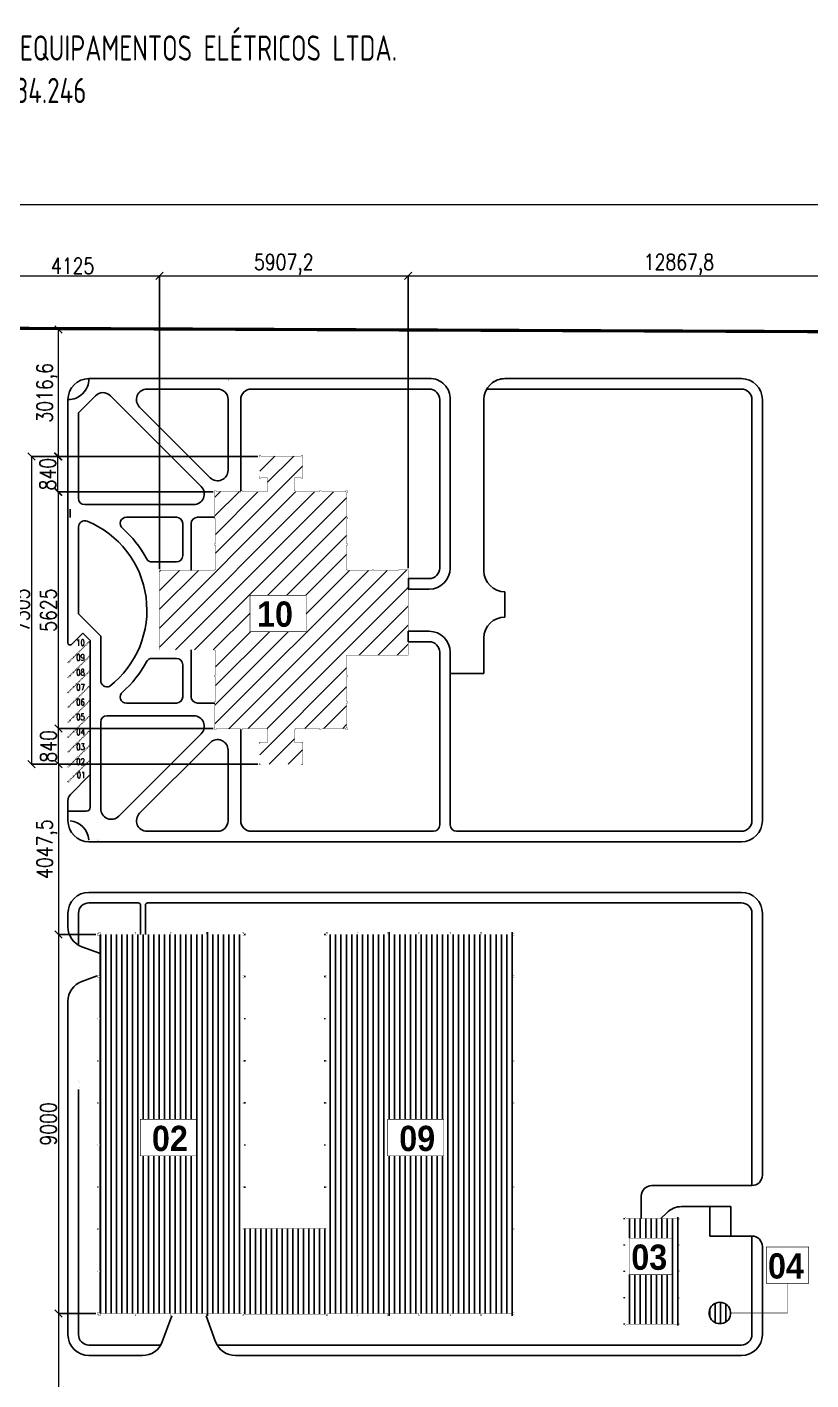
# Model space of a CAD drawing. Header units: millimetres. Extents: x 213327 to 525909, y -6334 to 157033.
# Drawn here: x 287308 to 305933, y 62914 to 95041 of the extents above; entities that cross this region are included whole.
import ezdxf

# ---------------------------------------------------------------- set-up
doc = ezdxf.new("R2010")
doc.units = ezdxf.units.MM
doc.linetypes.add('ACAD_ISO03W100', pattern=[30, 12, -18])
doc.linetypes.add('CONTINUO', pattern=[0])
for name, color, linetype in [('Arq-cota', 1, 'Continuous'), ('Arq-ruas', 252, 'Continuous'), ('Existente', 3, 'Continuous'), ('Infra-ruas', 3, 'Continuous'), ('Topografia-limite-terreno', 1, 'Continuous'), ('À_construir', 6, 'Continuous')]:
    doc.layers.add(name, color=color, linetype=linetype)
doc.styles.add('BLACK', font='ariblk.ttf')
doc.styles.add('CONART2-5', font='ISOCP.SHX', dxfattribs={"height": 20})
doc.styles.add('ROMANS', font='ROMANS.SHX', dxfattribs={"width": 0.8})
doc.dimstyles.new('Carlos_50', dxfattribs={"dimtxt": 50, "dimasz": 20, "dimexe": 15, "dimexo": 30, "dimgap": 5, "dimtad": 1, "dimdec": 1, "dimrnd": 0.01, "dimzin": 12, "dimtxsty": 'ROMANS', "dimblk": 'OBLIQUE', "dimcen": 1, "dimdle": 2.5, "dimclrd": 256, "dimclre": 256, "dimclrt": 2, "dimadec": 1, "dimazin": 3, "dimtfac": 1, "dimtdec": 1, "dimtix": 1, "dimtmove": 2, "dimatfit": 0, "dimldrblk": 'OBLIQUE', "dimfxl": 1, "dimlwd": 9, "dimlwe": -1, "dimarcsym": 0})

# ---------------------------------------------------------------- blocks, each defined once
blk = doc.blocks.new('_Oblique')
at = {"color": 0, "linetype": 'ByBlock', "lineweight": -2}
blk.add_line((-0.5, -0.5), (0.5, 0.5), dxfattribs=at)
blk = doc.blocks.new('*D30')
at = {"layer": 'Arq-cota', "lineweight": 9}
blk.add_line((237130, 90828), (325323, 90828), dxfattribs=at)
at = {"layer": 'Arq-cota'}
for p, q in [((237133, 88119), (237133, 90838)), ((325321, 87759), (325321, 90838))]:
    blk.add_line(p, q, dxfattribs=at)
at = {"layer": 'Defpoints', "color": 0}
for p in [(325321, 90828), (237133, 88089), (325321, 87729)]:
    blk.add_point(p, dxfattribs=at)
at = {"layer": 'Arq-cota', "lineweight": 9, "xscale": 175, "yscale": 175, "zscale": 175, "rotation": 180}
blk.add_blockref('_Oblique', (237133, 90828), dxfattribs=at)
at = {"layer": 'Arq-cota', "lineweight": 9, "xscale": 175, "yscale": 175, "zscale": 175}
blk.add_blockref('_Oblique', (325321, 90828), dxfattribs=at)
at = {"layer": 'Arq-cota', "color": 2, "insert": (281227, 91101), "char_height": 375, "attachment_point": 5, "style": 'ROMANS'}
blk.add_mtext('881,44', dxfattribs=at)
blk = doc.blocks.new('*D31')
at = {"layer": 'Arq-cota', "lineweight": 9}
blk.add_line((286327, 89132), (290457, 89132), dxfattribs=at)
at = {"layer": 'Arq-cota'}
for p, q in [((286330, 84028), (286330, 89142)), ((290455, 82168), (290455, 89142))]:
    blk.add_line(p, q, dxfattribs=at)
at = {"layer": 'Defpoints', "color": 0}
for p in [(290455, 89132), (286330, 83998), (290455, 82138)]:
    blk.add_point(p, dxfattribs=at)
at = {"layer": 'Arq-cota', "lineweight": 9, "xscale": 175, "yscale": 175, "zscale": 175, "rotation": 180}
blk.add_blockref('_Oblique', (286330, 89132), dxfattribs=at)
at = {"layer": 'Arq-cota', "lineweight": 9, "xscale": 175, "yscale": 175, "zscale": 175}
blk.add_blockref('_Oblique', (290455, 89132), dxfattribs=at)
at = {"layer": 'Arq-cota', "color": 2, "insert": (288392, 89369), "char_height": 375, "attachment_point": 5, "style": 'ROMANS'}
blk.add_mtext('4125', dxfattribs=at)
blk = doc.blocks.new('*D32')
at = {"layer": 'Arq-cota', "lineweight": 9}
blk.add_line((290452, 89132), (296365, 89132), dxfattribs=at)
at = {"layer": 'Arq-cota'}
for p, q in [((290455, 82198), (290455, 89142)), ((296362, 82218), (296362, 89142))]:
    blk.add_line(p, q, dxfattribs=at)
at = {"layer": 'Defpoints', "color": 0}
for p in [(296362, 89132), (290455, 82168), (296362, 82188)]:
    blk.add_point(p, dxfattribs=at)
at = {"layer": 'Arq-cota', "lineweight": 9, "xscale": 175, "yscale": 175, "zscale": 175, "rotation": 180}
blk.add_blockref('_Oblique', (290455, 89132), dxfattribs=at)
at = {"layer": 'Arq-cota', "lineweight": 9, "xscale": 175, "yscale": 175, "zscale": 175}
blk.add_blockref('_Oblique', (296362, 89132), dxfattribs=at)
at = {"layer": 'Arq-cota', "color": 2, "insert": (293408, 89405), "char_height": 375, "attachment_point": 5, "style": 'ROMANS'}
blk.add_mtext('5907,2', dxfattribs=at)
blk = doc.blocks.new('*D33')
at = {"layer": 'Arq-cota', "lineweight": 9}
blk.add_line((296360, 89132), (309232, 89132), dxfattribs=at)
at = {"layer": 'Arq-cota'}
for p, q in [((296362, 82188), (296362, 89142)), ((309230, 86015), (309230, 89142))]:
    blk.add_line(p, q, dxfattribs=at)
at = {"layer": 'Defpoints', "color": 0}
for p in [(309230, 89132), (309230, 85985), (296362, 82158)]:
    blk.add_point(p, dxfattribs=at)
at = {"layer": 'Arq-cota', "lineweight": 9, "xscale": 175, "yscale": 175, "zscale": 175, "rotation": 180}
blk.add_blockref('_Oblique', (296362, 89132), dxfattribs=at)
at = {"layer": 'Arq-cota', "lineweight": 9, "xscale": 175, "yscale": 175, "zscale": 175}
blk.add_blockref('_Oblique', (309230, 89132), dxfattribs=at)
at = {"layer": 'Arq-cota', "color": 2, "insert": (302796, 89405), "char_height": 375, "attachment_point": 5, "style": 'ROMANS'}
blk.add_mtext('12867,8', dxfattribs=at)
blk = doc.blocks.new('*D142')
at = {"layer": 'Arq-cota'}
for p, q in [((292762, 77540), (288045, 77540)), ((288945, 73493), (288045, 73493))]:
    blk.add_line(p, q, dxfattribs=at)
at = {"layer": 'Arq-cota', "lineweight": 9}
blk.add_line((288055, 77543), (288055, 73490), dxfattribs=at)
at = {"layer": 'Defpoints', "color": 0}
for p in [(292792, 77540), (288055, 73493), (288975, 73493)]:
    blk.add_point(p, dxfattribs=at)
at = {"layer": 'Arq-cota', "lineweight": 9, "xscale": 175, "yscale": 175, "zscale": 175}
for p, rotation in [((288055, 77540), 90), ((288055, 73493), 270)]:
    blk.add_blockref('_Oblique', p, dxfattribs=dict(at, rotation=rotation))
at = {"layer": 'Arq-cota', "color": 2, "insert": (287782, 75517), "char_height": 375, "attachment_point": 5, "rotation": 90, "style": 'ROMANS'}
blk.add_mtext('4047,5', dxfattribs=at)
blk = doc.blocks.new('*D36')
at = {"layer": 'Arq-cota'}
for p, q in [((291730, 84005), (288045, 84005)), ((291700, 78380), (288045, 78380))]:
    blk.add_line(p, q, dxfattribs=at)
at = {"layer": 'Arq-cota', "lineweight": 9}
blk.add_line((288055, 78378), (288055, 84008), dxfattribs=at)
at = {"layer": 'Defpoints', "color": 0}
for p in [(288055, 84005), (291760, 84005), (291730, 78380)]:
    blk.add_point(p, dxfattribs=at)
at = {"layer": 'Arq-cota', "lineweight": 9, "xscale": 175, "yscale": 175, "zscale": 175}
for p, rotation in [((288055, 84005), 90), ((288055, 78380), 270)]:
    blk.add_blockref('_Oblique', p, dxfattribs=dict(at, rotation=rotation))
at = {"layer": 'Arq-cota', "color": 2, "insert": (287817, 81193), "char_height": 375, "attachment_point": 5, "rotation": 90, "style": 'ROMANS'}
blk.add_mtext('5625', dxfattribs=at)
blk = doc.blocks.new('*D37')
at = {"layer": 'Arq-cota'}
for p, q in [((292762, 84845), (288028, 84845)), ((291700, 84005), (288028, 84005))]:
    blk.add_line(p, q, dxfattribs=at)
at = {"layer": 'Arq-cota', "lineweight": 9}
blk.add_line((288038, 84003), (288038, 84848), dxfattribs=at)
at = {"layer": 'Defpoints', "color": 0}
for p in [(288038, 84845), (292792, 84845), (291730, 84005)]:
    blk.add_point(p, dxfattribs=at)
at = {"layer": 'Arq-cota', "lineweight": 9, "xscale": 175, "yscale": 175, "zscale": 175}
for p, rotation in [((288038, 84845), 270), ((288038, 84005), 90)]:
    blk.add_blockref('_Oblique', p, dxfattribs=dict(at, rotation=rotation))
at = {"layer": 'Arq-cota', "color": 2, "insert": (287801, 84425), "char_height": 375, "attachment_point": 5, "rotation": 90, "style": 'ROMANS'}
blk.add_mtext('840', dxfattribs=at)
blk = doc.blocks.new('*D38')
at = {"layer": 'Arq-cota'}
for p, q in [((292805, 87862), (288045, 87862)), ((292792, 84845), (288045, 84845))]:
    blk.add_line(p, q, dxfattribs=at)
at = {"layer": 'Arq-cota', "lineweight": 9}
blk.add_line((288055, 84843), (288055, 87864), dxfattribs=at)
at = {"layer": 'Defpoints', "color": 0}
for p in [(288055, 87862), (292835, 87862), (292822, 84845)]:
    blk.add_point(p, dxfattribs=at)
at = {"layer": 'Arq-cota', "lineweight": 9, "xscale": 175, "yscale": 175, "zscale": 175}
for p, rotation in [((288055, 87862), 90), ((288055, 84845), 270)]:
    blk.add_blockref('_Oblique', p, dxfattribs=dict(at, rotation=rotation))
at = {"layer": 'Arq-cota', "color": 2, "insert": (287782, 86354), "char_height": 375, "attachment_point": 5, "rotation": 90, "style": 'ROMANS'}
blk.add_mtext('3016,6', dxfattribs=at)
blk = doc.blocks.new('*D39')
at = {"layer": 'Arq-cota'}
for p, q in [((291730, 78380), (288045, 78380)), ((292792, 77540), (288045, 77540))]:
    blk.add_line(p, q, dxfattribs=at)
at = {"layer": 'Arq-cota', "lineweight": 9}
blk.add_line((288055, 77538), (288055, 78383), dxfattribs=at)
at = {"layer": 'Defpoints', "color": 0}
for p in [(288055, 78380), (291760, 78380), (292822, 77540)]:
    blk.add_point(p, dxfattribs=at)
at = {"layer": 'Arq-cota', "lineweight": 9, "xscale": 175, "yscale": 175, "zscale": 175}
for p, rotation in [((288055, 78380), 270), ((288055, 77540), 90)]:
    blk.add_blockref('_Oblique', p, dxfattribs=dict(at, rotation=rotation))
at = {"layer": 'Arq-cota', "color": 2, "insert": (287817, 77960), "char_height": 375, "attachment_point": 5, "rotation": 90, "style": 'ROMANS'}
blk.add_mtext('840', dxfattribs=at)
blk = doc.blocks.new('*D40')
at = {"layer": 'Arq-cota'}
for p, q in [((288945, 73493), (288045, 73493)), ((288945, 64493), (288045, 64493))]:
    blk.add_line(p, q, dxfattribs=at)
at = {"layer": 'Arq-cota', "lineweight": 9}
blk.add_line((288055, 73495), (288055, 64490), dxfattribs=at)
at = {"layer": 'Defpoints', "color": 0}
for p in [(288975, 73493), (288055, 64493), (288975, 64493)]:
    blk.add_point(p, dxfattribs=at)
at = {"layer": 'Arq-cota', "lineweight": 9, "xscale": 175, "yscale": 175, "zscale": 175}
for p, rotation in [((288055, 73493), 90), ((288055, 64493), 270)]:
    blk.add_blockref('_Oblique', p, dxfattribs=dict(at, rotation=rotation))
at = {"layer": 'Arq-cota', "color": 2, "insert": (287817, 68993), "char_height": 375, "attachment_point": 5, "rotation": 90, "style": 'ROMANS'}
blk.add_mtext('9000', dxfattribs=at)
blk = doc.blocks.new('*D41')
at = {"layer": 'Arq-cota'}
for p, q in [((288945, 64493), (288045, 64493)), ((288945, 37345), (288045, 37345))]:
    blk.add_line(p, q, dxfattribs=at)
at = {"layer": 'Arq-cota', "lineweight": 9}
blk.add_line((288055, 64495), (288055, 37342), dxfattribs=at)
at = {"layer": 'Defpoints', "color": 0}
for p in [(288975, 64493), (288055, 37345), (288975, 37345)]:
    blk.add_point(p, dxfattribs=at)
at = {"layer": 'Arq-cota', "lineweight": 9, "xscale": 175, "yscale": 175, "zscale": 175}
for p, rotation in [((288055, 64493), 90), ((288055, 37345), 270)]:
    blk.add_blockref('_Oblique', p, dxfattribs=dict(at, rotation=rotation))
at = {"layer": 'Arq-cota', "color": 2, "insert": (287782, 50919), "char_height": 375, "attachment_point": 5, "rotation": 90, "style": 'ROMANS'}
blk.add_mtext('27148,4', dxfattribs=at)
blk = doc.blocks.new('*D42')
at = {"layer": 'Arq-cota'}
for p, q in [((288015, 84845), (287407, 84845)), ((288015, 77540), (287407, 77540))]:
    blk.add_line(p, q, dxfattribs=at)
at = {"layer": 'Arq-cota', "lineweight": 9}
blk.add_line((287417, 84848), (287417, 77538), dxfattribs=at)
at = {"layer": 'Defpoints', "color": 0}
for p in [(288045, 84845), (287417, 77540), (288045, 77540)]:
    blk.add_point(p, dxfattribs=at)
at = {"layer": 'Arq-cota', "lineweight": 9, "xscale": 175, "yscale": 175, "zscale": 175}
for p, rotation in [((287417, 84845), 90), ((287417, 77540), 270)]:
    blk.add_blockref('_Oblique', p, dxfattribs=dict(at, rotation=rotation))
at = {"layer": 'Arq-cota', "color": 2, "insert": (287180, 81193), "char_height": 375, "attachment_point": 5, "rotation": 90, "style": 'ROMANS'}
blk.add_mtext('7305', dxfattribs=at)
blk = doc.blocks.new('A$C15359')
at = {"layer": 'Infra-ruas', "color": 2}
for p, q in [((0, 0), (0, 299)), ((50, 250), (50, 50))]:
    blk.add_line(p, q, dxfattribs=at)
at = {"layer": 'Infra-ruas', "color": 2, "const_width": 1}
for points in [[(50, 249), (0, 299)], [(0, 250), (0, 250), (50, 250), (50, 50), (0, 50)], [(0, 0), (50, 50)]]:
    blk.add_lwpolyline(points, dxfattribs=at)

msp = doc.modelspace()

# ---------------------------------------------------------------- hatches: boundary and pattern name
at = {"layer": 'Arq-cota'}
h = msp.add_hatch(dxfattribs=at)
h.set_pattern_fill('ANSI31', color=256, scale=100, style=0)
h.paths.add_polyline_path([(296362.38, 82150.4), (296134.88, 82150.4), (296134.88, 82137.9), (295549.88, 82137.9), (295549.88, 82150.4), (295509.88, 82150.4), (295509.88, 82137.9), (294924.88, 82137.9), (294924.88, 82150.4), (294899.88, 82150.4), (294899.88, 82735.41), (294924.88, 82735.41), (294924.88, 82775.4), (294899.88, 82775.4), (294899.88, 83360.41), (294924.88, 83360.4), (294924.88, 83400.4), (294899.88, 83400.4), (294899.88, 83985.4), (294924.88, 83985.4), (294924.88, 84025.4), (294884.88, 84025.4), (294884.88, 84000.4), (294299.88, 84000.4), (294299.88, 84025.4), (294259.88, 84025.4), (294259.88, 84000.4), (293674.88, 84000.4), (293674.88, 84025.4), (293662.38, 84025.4), (293662.38, 84337.9), (293822.38, 84337.9), (293822.38, 84325.4), (293862.38, 84325.4), (293862.38, 84365.4), (293849.88, 84365.4), (293849.88, 84825.4), (293862.38, 84825.4), (293862.38, 84865.4), (293822.38, 84865.4), (293822.38, 84852.9), (292862.38, 84852.9), (292862.38, 84865.4), (292822.38, 84865.4), (292822.38, 84825.4), (292834.88, 84825.4), (292834.88, 84365.4), (292822.38, 84365.4), (292822.38, 84325.4), (292862.38, 84325.4), (292862.38, 84337.9), (293022.38, 84337.9), (293022.38, 84025.4), (293009.88, 84025.4), (293009.88, 84000.4), (292424.88, 84000.4), (292424.88, 84025.4), (292384.88, 84025.4), (292384.88, 84012.9), (291799.88, 84012.9), (291799.88, 84025.4), (291759.88, 84025.4), (291759.88, 83985.4), (291772.38, 83985.4), (291772.38, 83400.4), (291759.88, 83400.4), (291759.88, 83360.4), (291784.88, 83360.4), (291784.88, 82775.4), (291759.88, 82775.4), (291759.88, 82735.4), (291784.88, 82735.4), (291784.88, 82150.4), (291759.88, 82150.4), (291759.88, 82137.9), (291207.38, 82137.9), (290454.88, 82137.9), (290454.88, 80247.9), (291207.38, 80247.9), (291207.38, 80247.9), (291759.88, 80247.9), (291759.88, 80235.4), (291784.88, 80235.4), (291784.88, 79650.4), (291759.88, 79650.4), (291759.88, 79610.4), (291784.88, 79610.4), (291784.88, 79025.4), (291759.88, 79025.4), (291759.88, 78985.4), (291772.38, 78985.4), (291772.38, 78400.4), (291759.88, 78400.4), (291759.88, 78360.4), (291799.88, 78360.4), (291799.88, 78372.9), (292384.88, 78372.9), (292384.88, 78360.4), (292424.88, 78360.4), (292424.88, 78385.4), (293009.88, 78385.4), (293009.88, 78360.4), (293022.38, 78360.4), (293022.38, 78047.9), (292862.38, 78047.9), (292862.38, 78060.4), (292822.38, 78060.4), (292822.38, 78020.4), (292834.88, 78020.4), (292834.88, 77560.4), (292822.38, 77560.4), (292822.38, 77520.4), (292862.38, 77520.4), (292862.38, 77532.9), (293822.38, 77532.9), (293822.38, 77520.4), (293862.38, 77520.4), (293862.38, 77560.4), (293849.88, 77560.4), (293849.88, 78020.4), (293862.38, 78020.4), (293862.38, 78060.4), (293822.38, 78060.4), (293822.38, 78047.9), (293662.38, 78047.9), (293662.38, 78360.4), (293674.88, 78360.4), (293674.88, 78385.4), (294259.88, 78385.4), (294259.88, 78360.4), (294299.88, 78360.4), (294299.88, 78385.4), (294884.88, 78385.4), (294884.88, 78360.4), (294924.88, 78360.4), (294924.88, 78400.4), (294899.88, 78400.4), (294899.88, 78985.4), (294924.88, 78985.4), (294924.88, 79025.4), (294899.88, 79025.4), (294899.88, 79610.4), (294924.88, 79610.4), (294924.88, 79650.4), (294899.88, 79650.4), (294899.88, 80122.9), (296362.38, 80122.9)])
h.paths.add_polyline_path([(292606, 81546.18), (293939.32, 81546.18), (293939.32, 80682.1), (292606, 80682.1)], flags=16)
at = {"layer": 'Existente'}
h = msp.add_hatch(dxfattribs=at)
h.set_pattern_fill('ANSI31', color=256, scale=40, angle=45, style=0)
h.paths.add_polyline_path([(292431.88, 70477.9), (292484.88, 70477.9), (292484.88, 70507.9), (292431.88, 70507.9), (292431.88, 71477.9), (292484.88, 71477.9), (292484.88, 71507.9), (292431.88, 71507.9), (292431.88, 72477.9), (292484.88, 72477.9), (292484.88, 72507.9), (292431.88, 72507.9), (292431.88, 73477.9), (292484.88, 73477.9), (292484.88, 73507.9), (292444.88, 73507.9), (292444.88, 73547.9), (292414.88, 73547.9), (292414.88, 73494.9), (291594.88, 73494.9), (291594.88, 73547.9), (291564.88, 73547.9), (291564.88, 73494.9), (290744.88, 73494.9), (290744.88, 73547.9), (290714.88, 73547.9), (290714.88, 73494.9), (289894.88, 73494.9), (289894.88, 73547.9), (289864.88, 73547.9), (289864.88, 73494.9), (289044.88, 73494.9), (289044.88, 73547.9), (289014.88, 73547.9), (289014.88, 73507.9), (288974.88, 73507.9), (288974.88, 73477.9), (289027.88, 73477.9), (289027.88, 72507.9), (288974.88, 72507.9), (288974.88, 72477.9), (289027.88, 72477.9), (289027.88, 71507.9), (288974.88, 71507.9), (288974.88, 71477.9), (289027.88, 71477.9), (289027.88, 70507.9), (288974.88, 70507.9), (288974.88, 70477.9), (289027.88, 70477.9), (289027.88, 69507.9), (288974.88, 69507.9), (288974.88, 69477.9), (289027.88, 69477.9), (289027.88, 68507.9), (288974.88, 68507.9), (288974.88, 68477.9), (289027.88, 68477.9), (289027.88, 67507.9), (288974.88, 67507.9), (288974.88, 67477.9), (289027.88, 67477.9), (289027.88, 66507.9), (288974.88, 66507.9), (288974.88, 66477.9), (289027.88, 66477.9), (289027.88, 65507.9), (288974.88, 65507.9), (288974.88, 65477.9), (289027.88, 65477.9), (289027.88, 64507.9), (288974.88, 64507.9), (288974.88, 64477.9), (289014.88, 64477.9), (289014.88, 64437.9), (289044.88, 64437.9), (289044.88, 64490.9), (289864.88, 64490.9), (289864.88, 64437.9), (289894.88, 64437.9), (289894.88, 64490.9), (290714.88, 64490.9), (290714.88, 64437.9), (290744.88, 64437.9), (290744.88, 64490.9), (291564.88, 64490.9), (291564.88, 64437.9), (291594.88, 64437.9), (291594.88, 64490.9), (292414.88, 64490.9), (292414.88, 64437.9), (292444.88, 64437.9), (292444.88, 64477.9), (292484.88, 64477.9), (292484.88, 64507.9), (292446.88, 64507.9), (292446.88, 65477.9), (292484.88, 65477.9), (292484.88, 65507.9), (292446.88, 65507.9), (292446.88, 66477.9), (292484.88, 66477.9), (292484.88, 66507.9), (292431.88, 66507.9), (292431.88, 67477.9), (292484.88, 67477.9), (292484.88, 67507.9), (292431.88, 67507.9), (292431.88, 68477.9), (292484.88, 68477.9), (292484.88, 68507.9), (292431.88, 68507.9), (292431.88, 69477.9), (292484.88, 69477.9), (292484.88, 69507.9), (292431.88, 69507.9)])
h.paths.add_polyline_path([(291333.59, 69100.29), (291333.59, 68236.22), (290000.27, 68236.22), (290000.27, 69100.29)], flags=16)
h.paths.add_polyline_path([(290119.73, 68184.4), (291324.47, 68184.4), (291324.47, 69115.1), (290119.73, 69115.1)], flags=24)
h = msp.add_hatch(dxfattribs=at)
h.set_pattern_fill('ANSI31', color=256, scale=40, angle=45, style=0)
h.paths.add_polyline_path([(298831.88, 70507.9), (298831.88, 71477.9), (298884.88, 71477.9), (298884.88, 71507.9), (298831.88, 71507.9), (298831.88, 72477.9), (298884.88, 72477.9), (298884.88, 72507.9), (298831.88, 72507.9), (298831.88, 73477.9), (298884.88, 73477.9), (298884.88, 73507.9), (298844.88, 73507.9), (298844.88, 73547.9), (298814.88, 73547.9), (298814.88, 73494.9), (298111.55, 73494.9), (298111.55, 73547.9), (298081.55, 73547.9), (298081.55, 73494.9), (297378.22, 73494.9), (297378.22, 73547.9), (297348.22, 73547.9), (297348.22, 73494.9), (296644.88, 73494.9), (296644.88, 73547.9), (296614.88, 73547.9), (296614.88, 73494.9), (295911.55, 73494.9), (295911.55, 73547.9), (295881.55, 73547.9), (295881.55, 73494.9), (295178.22, 73494.9), (295178.22, 73547.9), (295148.22, 73547.9), (295148.22, 73494.9), (294444.88, 73494.9), (294444.88, 73547.9), (294414.88, 73547.9), (294414.88, 73507.9), (294374.88, 73507.9), (294374.88, 73477.9), (294427.88, 73477.9), (294427.88, 72507.9), (294374.88, 72507.9), (294374.88, 72477.9), (294427.88, 72477.9), (294427.88, 71507.9), (294374.88, 71507.9), (294374.88, 71477.9), (294427.88, 71477.9), (294427.88, 70507.9), (294374.88, 70507.9), (294374.88, 70477.9), (294427.88, 70477.9), (294427.88, 69507.9), (294374.88, 69507.9), (294374.88, 69477.9), (294427.88, 69477.9), (294427.88, 68507.9), (294374.88, 68507.9), (294374.88, 68477.9), (294427.88, 68477.9), (294427.88, 67507.9), (294374.88, 67507.9), (294374.88, 67477.9), (294427.88, 67477.9), (294427.88, 66507.9), (292484.88, 66507.9), (292484.88, 66477.9), (292446.88, 66477.9), (292446.88, 65507.9), (292484.88, 65507.9), (292484.88, 65477.9), (292446.88, 65477.9), (292446.88, 64507.9), (292484.88, 64507.9), (292484.88, 64477.9), (294414.88, 64477.9), (294414.88, 64437.9), (294444.88, 64437.9), (294444.88, 64490.9), (295148.22, 64490.9), (295148.22, 64437.9), (295178.22, 64437.9), (295178.22, 64490.9), (295881.55, 64490.9), (295881.55, 64437.9), (295911.55, 64437.9), (295911.55, 64490.9), (296614.88, 64490.9), (296614.88, 64437.9), (296644.88, 64437.9), (296644.88, 64490.9), (297348.22, 64490.9), (297348.22, 64437.9), (297378.22, 64437.9), (297378.22, 64490.9), (298081.55, 64490.9), (298081.55, 64437.9), (298111.55, 64437.9), (298111.55, 64490.9), (298814.88, 64490.9), (298814.88, 64437.9), (298844.88, 64437.9), (298844.88, 64477.9), (298884.88, 64477.9), (298884.88, 64507.9), (298846.88, 64507.9), (298846.88, 65477.9), (298884.88, 65477.9), (298884.88, 65507.9), (298831.88, 65507.9), (298831.88, 66477.9), (298884.88, 66477.9), (298884.88, 66507.9), (298831.88, 66507.9), (298831.88, 67477.9), (298884.88, 67477.9), (298884.88, 67507.9), (298831.88, 67507.9), (298831.88, 68477.9), (298884.88, 68477.9), (298884.88, 68507.9), (298831.88, 68507.9), (298831.88, 69477.9), (298884.88, 69477.9), (298884.88, 69507.9), (298831.88, 69507.9), (298831.88, 70477.9), (298884.88, 70477.9), (298884.88, 70507.9)])
h.paths.add_polyline_path([(295876.42, 69100.29), (297209.73, 69100.29), (297209.73, 68236.22), (295876.42, 68236.22)], flags=16)
h.paths.add_polyline_path([(295978.38, 68139.54), (295978.38, 69159.96), (297217.3, 69159.96), (297217.3, 68139.54)], flags=24)
h = msp.add_hatch(dxfattribs=at)
h.set_pattern_fill('ANSI31', color=256, scale=40, angle=45, style=0)
h.paths.add_polyline_path([(302781.88, 64255.4), (302781.88, 64855.4), (302811.52, 64855.4), (302814.88, 64855.4), (302814.88, 64880.4), (302781.88, 64880.4), (302781.88, 65480.4), (302814.88, 65480.4), (302814.88, 65505.4), (302781.88, 65505.4), (302781.88, 66105.4), (302814.88, 66105.4), (302814.88, 66130.4), (302781.88, 66130.4), (302781.88, 66730.4), (302814.88, 66730.4), (302814.88, 66755.4), (302789.88, 66755.4), (302789.88, 66780.4), (302764.88, 66780.4), (302764.88, 66747.4), (301539.88, 66747.4), (301539.88, 66780.4), (301514.88, 66780.4), (301514.88, 66755.4), (301489.88, 66755.4), (301489.88, 66730.4), (301522.88, 66730.4), (301522.88, 66130.4), (301489.88, 66130.4), (301489.88, 66105.4), (301522.88, 66105.4), (301522.88, 65505.4), (301489.88, 65505.4), (301489.88, 65480.4), (301522.88, 65480.4), (301522.88, 64880.4), (301489.88, 64880.4), (301489.88, 64855.4), (301522.88, 64855.4), (301522.88, 64255.4), (301489.88, 64255.4), (301489.88, 64230.4), (301514.88, 64230.4), (301514.88, 64205.4), (301539.88, 64205.4), (301539.88, 64238.4), (302764.88, 64238.4), (302764.88, 64205.4), (302789.88, 64205.4), (302789.88, 64230.4), (302814.88, 64230.4), (302814.88, 64255.4)])
h.paths.add_polyline_path([(301622.8, 66280.23), (302631.79, 66280.23), (302631.79, 65416.16), (301622.8, 65416.16)], flags=16)
h.paths.add_polyline_path([(301491.91, 65319.48), (301491.91, 66339.9), (302731.79, 66339.9), (302731.79, 65319.48)], flags=25)
h = msp.add_hatch(dxfattribs=at)
h.set_pattern_fill('ANSI31', color=256, scale=40, angle=45, style=0)
h.paths.add_polyline_path([(303729.88, 64251.06), (303809.88, 64251.06, 12.67108013)])

# ---------------------------------------------------------------- linework, layer by layer
at = {"layer": 'Arq-cota', "const_width": 13.5, "elevation": 0}
for points in [[(292606, 81546.18), (293939.32, 81546.18), (293939.32, 80682.1), (292606, 80682.1)], [(304870.69, 66071.49), (305879.68, 66071.49), (305879.68, 65207.41), (304870.69, 65207.41)]]:
    msp.add_lwpolyline(points, close=True, dxfattribs=at)
at = {"layer": 'Arq-cota', "const_width": 13.5}
for points in [[(290000.27, 69100.29), (291333.59, 69100.29), (291333.59, 68236.22), (290000.27, 68236.22)], [(295876.42, 69100.29), (297209.73, 69100.29), (297209.73, 68236.22), (295876.42, 68236.22)], [(301622.8, 66280.23), (302631.79, 66280.23), (302631.79, 65416.16), (301622.8, 65416.16)]]:
    msp.add_lwpolyline(points, close=True, dxfattribs=at)
at = {"layer": 'Arq-cota', "const_width": 13.5, "elevation": 0}
msp.add_lwpolyline([(304004.88, 64502.9), (305375.18, 64502.9), (305375.18, 65207.41)], dxfattribs=at)
at = {"layer": 'Existente'}
msp.add_line((303729.88, 64251.06, 0), (303809.88, 64251.06, 0), dxfattribs=at)
at = {"layer": 'Existente', "const_width": 5, "elevation": 0}
for points in [[(289044.88, 73547.9), (289014.88, 73547.9), (289014.88, 73507.9), (288974.88, 73507.9), (288974.88, 73477.9), (289027.88, 73477.9), (289027.88, 72507.9), (288974.88, 72507.9), (288974.88, 72477.9), (289027.88, 72477.9), (289027.88, 71507.9), (288974.88, 71507.9), (288974.88, 71477.9), (289027.88, 71477.9), (289027.88, 70507.9), (288974.88, 70507.9), (288974.88, 70477.9), (289027.88, 70477.9), (289027.88, 69507.9), (288974.88, 69507.9), (288974.88, 69477.9), (289027.88, 69477.9), (289027.88, 68507.9), (288974.88, 68507.9), (288974.88, 68477.9), (289027.88, 68477.9), (289027.88, 67507.9), (288974.88, 67507.9), (288974.88, 67477.9), (289027.88, 67477.9), (289027.88, 66507.9), (288974.88, 66507.9), (288974.88, 66477.9), (289027.88, 66477.9), (289027.88, 65507.9), (288974.88, 65507.9), (288974.88, 65477.9), (289027.88, 65477.9), (289027.88, 64507.9), (288974.88, 64507.9), (288974.88, 64477.9), (289014.88, 64477.9), (289014.88, 64437.9), (289044.88, 64437.9), (289044.88, 64490.9), (289864.88, 64490.9), (289864.88, 64437.9), (289894.88, 64437.9), (289894.88, 64490.9), (290714.88, 64490.9), (290714.88, 64437.9), (290744.88, 64437.9), (290744.88, 64490.9), (291564.88, 64490.9), (291564.88, 64437.9), (291594.88, 64437.9), (291594.88, 64490.9), (292414.88, 64490.9), (292414.88, 64437.9), (292444.88, 64437.9), (292444.88, 64477.9), (292484.88, 64477.9), (292484.88, 64507.9), (292446.88, 64507.9), (292446.88, 65477.9), (292484.88, 65477.9), (292484.88, 65507.9), (292446.88, 65507.9), (292446.88, 66477.9), (292484.88, 66477.9), (292484.88, 66507.9), (292431.88, 66507.9), (292431.88, 67477.9), (292484.88, 67477.9), (292484.88, 67507.9), (292431.88, 67507.9), (292431.88, 68477.9), (292484.88, 68477.9), (292484.88, 68507.9), (292431.88, 68507.9), (292431.88, 69477.9), (292484.88, 69477.9), (292484.88, 69507.9), (292431.88, 69507.9), (292431.88, 70477.9), (292484.88, 70477.9), (292484.88, 70507.9), (292431.88, 70507.9), (292431.88, 71477.9), (292484.88, 71477.9), (292484.88, 71507.9), (292431.88, 71507.9), (292431.88, 72477.9), (292484.88, 72477.9), (292484.88, 72507.9), (292431.88, 72507.9), (292431.88, 73477.9), (292484.88, 73477.9), (292484.88, 73507.9), (292444.88, 73507.9), (292444.88, 73547.9), (292414.88, 73547.9), (292414.88, 73494.9), (291594.88, 73494.9), (291594.88, 73547.9), (291564.88, 73547.9), (291564.88, 73494.9), (290744.88, 73494.9), (290744.88, 73547.9), (290714.88, 73547.9), (290714.88, 73494.9), (289894.88, 73494.9), (289894.88, 73547.9), (289864.88, 73547.9), (289864.88, 73494.9), (289044.88, 73494.9), (289044.88, 73547.9)], [(294427.88, 73477.9), (294374.88, 73477.9), (294374.88, 73507.9), (294414.88, 73507.9), (294414.88, 73547.9), (294444.88, 73547.9), (294444.88, 73494.9), (295148.22, 73494.9), (295148.22, 73547.9), (295178.22, 73547.9), (295178.22, 73494.9), (295881.55, 73494.9), (295881.55, 73547.9), (295911.55, 73547.9), (295911.55, 73494.9), (296614.88, 73494.9), (296614.88, 73547.9), (296644.88, 73547.9), (296644.88, 73494.9), (297348.22, 73494.9), (297348.22, 73547.9), (297378.22, 73547.9), (297378.22, 73494.9), (298081.55, 73494.9), (298081.55, 73547.9), (298111.55, 73547.9), (298111.55, 73494.9), (298814.88, 73494.9), (298814.88, 73547.9), (298844.88, 73547.9), (298844.88, 73507.9), (298884.88, 73507.9), (298884.88, 73477.9), (298831.88, 73477.9), (298831.88, 72507.9), (298884.88, 72507.9), (298884.88, 72477.9), (298831.88, 72477.9), (298831.88, 71507.9), (298884.88, 71507.9), (298884.88, 71477.9), (298831.88, 71477.9), (298831.88, 70507.9), (298884.88, 70507.9), (298884.88, 70477.9), (298831.88, 70477.9), (298831.88, 69507.9), (298884.88, 69507.9), (298884.88, 69477.9), (298831.88, 69477.9), (298831.88, 68507.9), (298884.88, 68507.9), (298884.88, 68477.9), (298831.88, 68477.9), (298831.88, 67507.9), (298884.88, 67507.9), (298884.88, 67477.9), (298831.88, 67477.9), (298831.88, 66507.9), (298884.88, 66507.9), (298884.88, 66477.9), (298831.88, 66477.9), (298831.88, 65507.9), (298884.88, 65507.9), (298884.88, 65477.9), (298846.88, 65477.9), (298846.88, 64507.9), (298884.88, 64507.9), (298884.88, 64477.9), (298844.88, 64477.9), (298844.88, 64437.9), (298814.88, 64437.9), (298814.88, 64490.9), (298111.55, 64490.9), (298111.55, 64437.9), (298081.55, 64437.9), (298081.55, 64490.9), (297378.22, 64490.9), (297378.22, 64437.9), (297348.22, 64437.9), (297348.22, 64490.9), (296644.88, 64490.9), (296644.88, 64437.9), (296614.88, 64437.9), (296614.88, 64490.9), (295911.55, 64490.9), (295911.55, 64437.9), (295881.55, 64437.9), (295881.55, 64490.9), (295178.22, 64490.9), (295178.22, 64437.9), (295148.22, 64437.9), (295148.22, 64490.9), (294444.88, 64490.9), (294444.88, 64437.9), (294414.88, 64437.9), (294414.88, 64477.9), (292484.88, 64477.9), (292484.88, 64507.9), (292446.88, 64507.9), (292446.88, 65477.9), (292484.88, 65477.9), (292484.88, 65507.9), (292446.88, 65507.9), (292446.88, 66477.9), (292484.88, 66477.9), (292484.88, 66507.9), (294427.88, 66507.9), (294427.88, 67477.9), (294374.88, 67477.9), (294374.88, 67507.9), (294427.88, 67507.9), (294427.88, 68477.9), (294374.88, 68477.9), (294374.88, 68507.9), (294427.88, 68507.9), (294427.88, 69477.9), (294374.88, 69477.9), (294374.88, 69507.9), (294427.88, 69507.9), (294427.88, 70477.9), (294374.88, 70477.9), (294374.88, 70507.9), (294427.88, 70507.9), (294427.88, 71477.9), (294374.88, 71477.9), (294374.88, 71507.9), (294427.88, 71507.9), (294427.88, 72477.9), (294374.88, 72477.9), (294374.88, 72507.9), (294427.88, 72507.9), (294427.88, 73477.9)], [(302781.88, 66730.4), (302814.88, 66730.4), (302814.88, 66755.4), (302789.88, 66755.4), (302789.88, 66780.4), (302764.88, 66780.4), (302764.88, 66747.4), (301539.88, 66747.4), (301539.88, 66780.4), (301514.88, 66780.4), (301514.88, 66755.4), (301489.88, 66755.4), (301489.88, 66730.4), (301522.88, 66730.4), (301522.88, 66130.4), (301489.88, 66130.4), (301489.88, 66105.4), (301522.88, 66105.4), (301522.88, 65505.4), (301489.88, 65505.4), (301489.88, 65480.4), (301522.88, 65480.4), (301522.88, 64880.4), (301489.88, 64880.4), (301489.88, 64855.4), (301522.88, 64855.4), (301522.88, 64255.4), (301489.88, 64255.4), (301489.88, 64230.4), (301514.88, 64230.4), (301514.88, 64205.4), (301539.88, 64205.4), (301539.88, 64238.4), (302764.88, 64238.4), (302764.88, 64205.4), (302789.88, 64205.4), (302789.88, 64230.4), (302814.88, 64230.4), (302814.88, 64255.4), (302781.88, 64255.4), (302781.88, 64855.4), (302811.52, 64855.4), (302814.88, 64855.4), (302814.88, 64880.4), (302781.88, 64880.4), (302781.88, 65480.4), (302814.88, 65480.4), (302814.88, 65505.4), (302781.88, 65505.4), (302781.88, 66105.4), (302814.88, 66105.4), (302814.88, 66130.4), (302781.88, 66130.4), (302781.88, 66730.4)]]:
    msp.add_lwpolyline(points, dxfattribs=at)
at = {"layer": 'Existente'}
msp.add_arc((303769.88, 64502.9, 0), 255, 279.024845, 260.975155, dxfattribs=at)
at = {"layer": 'Infra-ruas', "color": 2}
for p, q in [((269379.88, 87957.64, 0), (324179.88, 87734.15, 0)), ((296901.36, 86692.9, 0), (288779.88, 86692.9, 0)), ((304279.88, 86442.9, 0), (298229.37, 86442.9, 0)), ((304279.88, 86692.9, 0), (298662.38, 86692.9, 0)), ((288279.88, 86192.9, 0), (288279.88, 80414.83, 0)), ((288544.53, 85896.08), (288934.03, 86285.57)), ((291445.98, 84127.18, 0), (289287.58, 86285.57, 0)), ((292084.88, 86192.9, 0), (292084.88, 84516.09, 0)), ((292384.88, 84025.4, 0), (292384.88, 86192.9, 0)), ((297112.38, 82192.9, 0), (297112.38, 86192.9, 0)), ((297362.38, 82192.9, 0), (297362.38, 86192.9, 0)), ((298162.38, 86192.9, 0), (298162.38, 82130.4, 0)), ((304779.88, 82130.4, 0), (304779.88, 86192.9, 0)), ((291658.11, 84339.31, 0), (289981.29, 86016.13, 0)), ((292384.88, 84013.59, 0), (292382.19, 84013.59)), ((291269.2, 83700.4, 0), (288679.88, 83700.4, 0)), ((290857.38, 83400.4, 0), (289672.26, 83400.4, 0)), ((291007.38, 82487.9, 0), (291007.38, 83250.4, 0)), ((291207.38, 82137.9, 0), (291207.38, 83250.4, 0)), ((291759.88, 83400.4, 0), (291357.38, 83400.4, 0)), ((288529.88, 83168.87, 0), (288529.88, 81273.55, 0)), ((290857.38, 82337.9, 0), (290278.99, 82337.9, 0)), ((296362.38, 81942.9, 0), (296862.38, 81942.9, 0)), ((296370.6, 81690.38), (296370.6, 81945.91)), ((304779.88, 76192.9, 0), (304779.88, 82130.4, 0)), ((296362.38, 81692.9, 0), (296862.38, 81692.9, 0)), ((298662.38, 81630.4, 0), (298662.38, 81030.4, 0)), ((288529.88, 81273.55, -494.33), (288529.88, 81105.46, -1240)), ((289060.21, 80575.13, -1240), (288529.88, 81105.46, -1240)), ((288365.24, 80380.15, 0), (288633.44, 80648.35, 0)), ((288633.44, 80648.35, 0), (288810.21, 80471.57, 0)), ((296362.38, 80692.9, 0), (296862.38, 80692.9, 0)), ((296362.38, 80442.9, 0), (296362.38, 80692.9, 0)), ((288810.21, 80471.57, 0), (288810.21, 76518.23, 0)), ((289060.21, 79523.25, 0), (289060.21, 80575.13, -1240)), ((296362.38, 80442.9, 0), (296862.38, 80442.9, 0)), ((298162.38, 80530.4, 0), (298162.38, 79692.9, 0)), ((290857.38, 80047.9, 0), (290278.99, 80047.9, 0)), ((291207.38, 80247.9, 0), (291207.38, 79135.4, 0)), ((297112.38, 80192.9, 0), (297112.38, 76092.9, 0)), ((297362.38, 80192.9, 0), (297362.38, 80192.9, 0)), ((297362.38, 80192.9, 0), (297362.38, 79692.9, 0)), ((291007.38, 79897.9, 0), (291007.38, 79135.4, 0)), ((297362.38, 79692.9, 0), (298162.38, 79692.9, 0)), ((297362.38, 79692.9, 0), (297362.38, 76092.9, 0)), ((290857.38, 78985.4, 0), (289672.26, 78985.4, 0)), ((291759.88, 78985.4, 0), (291357.38, 78985.4, 0)), ((289060.21, 76442.9, 0), (289060.21, 78535.4, 0)), ((291269.2, 78685.4, 0), (289210.21, 78685.4, 0)), ((291445.98, 78258.63, 0), (289486.99, 76299.64, 0)), ((292384.88, 78360.4, 0), (292384.88, 76192.9, 0)), ((291658.11, 78046.49, 0), (289981.29, 76369.68, 0)), ((292084.88, 76192.9, 0), (292084.88, 77869.72, 0)), ((288795.57, 77274.95, 0), (288338.46, 76817.84, 0)), ((288279.88, 76192.9, 0), (288279.88, 76675.75, 0)), ((288279.88, 76675.75, 0), (288279.88, 76192.9, 0)), ((288710.21, 76418.23, -1240), (288279.88, 76418.23, -1240)), ((290158.07, 75942.9, 0), (291834.88, 75942.9, 0)), ((292634.88, 75942.9, 0), (296962.38, 75942.9, 0)), ((297512.38, 75942.9, 0), (304279.88, 75942.9, 0)), ((288779.88, 75692.9, 0), (289112.07, 75692.9, 0)), ((289029.88, 75692.9, 0), (289029.88, 75692.9, 0)), ((289112.07, 75692.9, 0), (304279.88, 75692.9, 0)), ((288779.88, 74492.9, 0), (304279.88, 74492.9, 0)), ((288779.88, 74242.9, 0), (289949.88, 74242.9, 0)), ((289029.88, 74492.9, 0), (289029.88, 74492.9, 0)), ((289029.88, 74242.9, 0), (289029.88, 74242.9, 0)), ((290169.88, 74242.9, 0), (304279.88, 74242.9, 0)), ((288279.88, 73670.26, 0), (288279.88, 73992.9, 0)), ((288529.88, 73992.9, 0), (288529.88, 73237.24, 0)), ((289999.88, 73494.9, 0), (289999.88, 74192.9, 0)), ((290119.88, 73494.9, 0), (290119.88, 74192.9, 0)), ((304529.88, 73992.9, 0), (304529.88, 67530.4, 0)), ((304779.88, 73992.9, 0), (304779.88, 67780.4, 0)), ((289027.88, 73047.9, 0), (288608.87, 73200.41, 0)), ((288608.87, 72374.69, 0), (288974.88, 72507.9, 0)), ((288279.88, 63992.9, 0), (288279.88, 71904.84, 0)), ((288529.88, 69807.9, 0), (288529.88, 63992.9, 0)), ((304529.88, 67530.4, 0), (302152.38, 67530.4, 0)), ((301902.38, 67280.4, 0), (301902.38, 66747.4, 0)), ((302369.38, 66747.4, 0), (302505.94, 66883.96, 0)), ((302859.49, 67030.4, 0), (304029.88, 67030.4, 0)), ((303529.88, 66330.4, 0), (303529.88, 67030.4, 0)), ((303529.88, 67030.4, 0), (304029.88, 67030.4, 0)), ((304029.88, 66330.4, 0), (304029.88, 67030.4, 0)), ((304029.88, 67030.4, 0), (304029.88, 66330.4, 0)), ((304029.88, 66330.4, 0), (303529.88, 66330.4, 0)), ((304029.88, 66330.4, 0), (304529.88, 66330.4, 0)), ((304529.88, 66330.4, 0), (304529.88, 63992.9, 0)), ((304779.88, 66080.4, 0), (304779.88, 63992.9, 0)), ((290744.88, 64437.9, 0), (290520.67, 63821.89, 0)), ((291564.88, 64437.9, 0), (291789.09, 63821.89, 0)), ((290483.84, 63742.9, 0), (288779.88, 63742.9, 0)), ((304279.88, 63742.9, 0), (291825.93, 63742.9, 0)), ((290050.83, 63492.9, 0), (288779.88, 63492.9, 0)), ((304279.88, 63492.9, 0), (292258.94, 63492.9, 0))]:
    msp.add_line(p, q, dxfattribs=at)
at = {"layer": 'Infra-ruas', "color": 2, "linetype": 'ACAD_ISO03W100'}
for p, q in [((288279.88, 79941.24, 0), (288810.21, 80471.57, 0)), ((288279.88, 79587.69, 0), (288810.21, 80118.02, 0)), ((288279.88, 79234.14, 0), (288810.21, 79764.47, 0)), ((288279.88, 78880.58, 0), (288810.21, 79410.91, 0)), ((288279.88, 78527.03, 0), (288810.21, 79057.36, 0)), ((288279.88, 78173.48, 0), (288810.21, 78703.81, 0)), ((288279.88, 77819.92, 0), (288810.21, 78350.25, 0)), ((288279.88, 77466.37, 0), (288810.21, 77996.7, 0)), ((288279.88, 77112.82, 0), (288810.21, 77643.15, 0))]:
    msp.add_line(p, q, dxfattribs=at)
at = {"layer": 'Infra-ruas', "color": 2, "const_width": 1, "elevation": 0}
for points in [[(289029.02, 86692.57), (288779.02, 86692.57, 0.02389982), (288731.3, 86690.29), (288731.3, 86690.29), (288779.02, 86642.57), (288979.02, 86642.57), (289029.02, 86692.57)], [(292336.15, 86692.9), (292086.15, 86692.9, 0.02389982), (292038.43, 86690.62), (292038.43, 86690.62), (292086.15, 86642.9), (292286.15, 86642.9), (292336.15, 86692.9)], [(288279.88, 85942.9), (288279.88, 86192.9, -0.02389982), (288282.17, 86240.62), (288282.17, 86240.62), (288329.88, 86192.9), (288329.88, 85992.9), (288279.88, 85942.9)], [(288280.21, 76442.14), (288280.21, 76192.14, 0.02389982), (288282.5, 76144.42), (288282.5, 76144.42), (288330.21, 76192.14), (288330.21, 76392.14), (288280.21, 76442.14)], [(289029.02, 75693.24), (288779.02, 75693.24, -0.02389982), (288731.3, 75695.52), (288731.3, 75695.52), (288779.02, 75743.24), (288979.02, 75743.24), (289029.02, 75693.24)], [(288529.88, 70080.69), (288529.88, 70027.9, 0.41421356), (288579.88, 69977.9), (289027.88, 69977.9)], [(289027.88, 69857.9), (288579.88, 69857.9, 0.41421356), (288529.88, 69807.9), (288529.88, 63992.9)]]:
    msp.add_lwpolyline(points, format="xyb", dxfattribs=at)
for points in [[(288780.12, 86642.57), (288732.4, 86690.29)], [(288779.35, 86692.9), (288779.35, 86692.9), (288779.35, 86642.9), (288979.35, 86642.9), (288979.35, 86692.9)], [(292087.25, 86642.9), (292039.53, 86690.62)], [(292086.48, 86693.23), (292086.48, 86693.23), (292086.48, 86643.23), (292286.48, 86643.23), (292286.48, 86693.23)], [(288279.55, 86192.57), (288279.55, 86192.57), (288329.55, 86192.57), (288329.55, 85992.57), (288279.55, 85992.57)], [(288329.88, 86191.81), (288282.17, 86239.52)], [(288280.21, 76193.23), (288280.21, 76193.23), (288330.21, 76193.23), (288330.21, 76393.23), (288280.21, 76393.23)], [(288330.21, 76193.23), (288282.5, 76145.52)], [(288780.12, 75743.24), (288732.4, 75695.52)], [(288779.35, 75692.91), (288779.35, 75692.91), (288779.35, 75742.91), (288979.35, 75742.91), (288979.35, 75692.91)], [(288979.35, 75742.91), (289029.35, 75692.91)], [(288529.88, 72337.85), (288529.88, 70027.9)]]:
    msp.add_lwpolyline(points, dxfattribs=at)
at = {"layer": 'Infra-ruas', "color": 2, "elevation": 0}
for points in [[(291834.88, 86442.9), (290151.89, 86442.9)], [(296864.23, 86442.9), (292634.88, 86442.9)], [(304529.88, 81697.39), (304529.88, 86192.9)], [(288529.88, 85860.72), (288529.88, 83850.4)], [(304529.88, 76192.9), (304529.88, 81697.39)]]:
    msp.add_lwpolyline(points, dxfattribs=at)
at = {"layer": 'Infra-ruas', "color": 2, "linetype": 'ACAD_ISO03W100', "elevation": 0}
for points in [[(288279.88, 79941.24), (288810.21, 80471.57)], [(288279.88, 79587.69), (288810.21, 80118.02)], [(288279.88, 79234.14), (288810.21, 79764.47)], [(288279.88, 78880.58), (288810.21, 79410.91)], [(288279.88, 78527.03), (288810.21, 79057.36)], [(288279.88, 78173.48), (288810.21, 78703.81)], [(288279.88, 77819.92), (288810.21, 78350.25)], [(288279.88, 77466.37), (288810.21, 77996.7)]]:
    msp.add_lwpolyline(points, dxfattribs=at)
at = {"layer": 'Infra-ruas', "color": 2}
for centre, radius, start, end in [((288779.88, 86192.9, 0), 500, 90, 180), ((288282.11, 86689.92, -1240), 497.5, 269.743783, 0.343068), ((290154.98, 86194.18, 0), 248.74, 89.288606, 225.711394), ((291839.36, 86197.38, 0), 245.56, 358.955554, 91.044446), ((292629.94, 86197.85, 0), 245.1, 88.843395, 181.156605), ((296881.87, 86212.39, 0), 480.91, 357.677446, 92.322554), ((296863.31, 86193.83, 0), 249.08, 359.787189, 90.212811), ((298662.38, 86192.9, 0), 500, 90, 180), ((298662.38, 86192.9, 0), 500, 90, 131.358098), ((304279.88, 86192.9, 0), 500, 0, 90), ((304279.88, 86192.9, 0), 250, 0, 90), ((288579.88, 85860.72, -1240), 50, 135, 180), ((291834.88, 84516.09, 0), 250, 225, 0), ((291269.2, 83950.4, 0), 250, 270, 45), ((288679.88, 83168.87, 0), 150, 67.688255, 180), ((287869.01, 81192.9, 0), 2285.88, 307.708814, 67.688255), ((289672.26, 83250.4, 0), 150, 90, 228.76776), ((290857.38, 83250.4, 0), 150, 0, 90), ((291357.38, 83250.4, 0), 150, 90, 180), ((287869.01, 81192.9, 0), 2585.88, 28.251326, 48.76776), ((290278.99, 82487.9, 0), 150, 208.251326, 270), ((290857.38, 82487.9, 0), 150, 270, 0), ((296862.38, 82192.9, 0), 250, 270, 0), ((296862.38, 82192.9, 0), 500, 270, 0), ((298662.38, 82130.4, 0), 500, 180, 270), ((298662.38, 80530.4, 0), 500, 90, 180), ((296862.38, 80192.9, 0), 500, 0, 90), ((288329.88, 80415.51, 0), 50, 180, 315), ((296862.38, 80192.9, 0), 250, 0, 90), ((290278.99, 79897.9, 0), 150, 90, 151.748674), ((290857.38, 79897.9, 0), 150, 0, 90), ((287869.01, 81192.9, 0), 2585.88, 311.23224, 331.748674), ((289210.21, 79523.25, 0), 150, 180, 292.311745), ((289672.26, 79135.4, 0), 150, 131.23224, 270), ((290857.38, 79135.4, 0), 150, 270, 0), ((291357.38, 79135.4, 0), 150, 180, 270), ((291269.2, 78435.4, 0), 250, 315, 90), ((291834.88, 77869.72, 0), 250, 0, 135), ((288760.21, 77310.3, 0), 50, 315, 0), ((288479.88, 76676.42, 0), 200, 135, 180), ((288710.21, 76518.23, -1240), 100, 270, 0), ((288779.88, 76192.9, 0), 500, 180, 270), ((288282.11, 75695.88, 0), 497.5, 5.461842, 84.489404), ((290158.07, 76192.9, 0), 250, 135, 270), ((291834.88, 76192.9, 0), 250, 270, 0), ((292634.88, 76192.9, 0), 250, 180, 270), ((304279.88, 76192.9, 0), 500, 270, 0), ((304279.88, 76192.9, 0), 250, 270, 0), ((296962.38, 76092.9, 0), 150, 270, 0), ((297512.38, 76092.9, 0), 150, 180, 270), ((288779.88, 73992.9, 0), 500, 90, 180), ((288779.88, 73992.9, 0), 250, 90, 180), ((289949.88, 74192.9, 0), 50, 0, 90), ((290169.88, 74192.9, 0), 50, 90, 180), ((304279.88, 73992.9, 0), 500, 0, 90), ((304279.88, 73992.9, 0), 250, 0, 90), ((288779.88, 73670.26, 0), 500, 180, 250), ((288779.88, 71904.84, 0), 500, 110, 180), ((302152.38, 67280.4, 0), 250, 90, 180), ((304529.88, 67780.4, 0), 250, 270, 0), ((302859.49, 66530.4, 0), 500, 90, 135), ((304529.88, 66080.4, 0), 250, 0, 90), ((288779.88, 63992.9, 0), 500, 180, 270), ((288779.88, 63992.9, 0), 250, 180, 270), ((304279.88, 63992.9, 0), 500, 270, 0), ((304279.88, 63992.9, 0), 250, 270, 0), ((290050.83, 63992.9, 0), 500, 270, 340), ((292258.94, 63992.9, 0), 500, 200, 270)]:
    msp.add_arc(centre, radius, start, end, dxfattribs=at)
at = {"layer": 'Infra-ruas', "color": 2, "extrusion": (-7.10279e-09, 7.10279e-09, 1)}
msp.add_arc((289110.8, 86108.8, 0), 250, 45, 135, dxfattribs=at)
at = {"layer": 'Infra-ruas', "color": 2, "extrusion": (-1.50171e-08, -3.95706e-22, 1)}
msp.add_arc((288679.88, 83850.4, 0), 150, 180, 270, dxfattribs=at)
at = {"layer": 'Infra-ruas', "color": 2, "extrusion": (-1.50171e-08, 3.95706e-22, 1)}
msp.add_arc((289210.21, 78535.4, 0), 150, 90, 180, dxfattribs=at)
at = {"layer": 'Infra-ruas', "color": 2, "extrusion": (-1.39043e-08, 0, 1)}
msp.add_arc((289310.21, 76476.42, 0), 250, 180, 315, dxfattribs=at)
at = {"layer": 'Topografia-limite-terreno', "color": 5, "linetype": 'CONTINUO', "const_width": 75}
msp.add_lwpolyline([(325320.65, 87729.49), (237133.19, 88089.15)], dxfattribs=at)
at = {"layer": 'À_construir', "color": 1, "const_width": 7, "elevation": 0}
msp.add_lwpolyline([(296362.38, 82150.4), (296134.88, 82150.4), (296134.88, 82137.9), (295549.88, 82137.9), (295549.88, 82150.4), (295509.88, 82150.4), (295509.88, 82137.9), (294924.88, 82137.9), (294924.88, 82150.4), (294899.88, 82150.4), (294899.88, 82735.41), (294924.88, 82735.41), (294924.88, 82775.4), (294899.88, 82775.4), (294899.88, 83360.41), (294924.88, 83360.4), (294924.88, 83400.4), (294899.88, 83400.4), (294899.88, 83985.4), (294924.88, 83985.4), (294924.88, 84025.4), (294884.88, 84025.4), (294884.88, 84000.4), (294299.88, 84000.4), (294299.88, 84025.4), (294259.88, 84025.4), (294259.88, 84000.4), (293674.88, 84000.4), (293674.88, 84025.4), (293662.38, 84025.4), (293662.38, 84337.9), (293822.38, 84337.9), (293822.38, 84325.4), (293862.38, 84325.4), (293862.38, 84365.4), (293849.88, 84365.4), (293849.88, 84825.4), (293862.38, 84825.4), (293862.38, 84865.4), (293822.38, 84865.4), (293822.38, 84852.9), (292862.38, 84852.9), (292862.38, 84865.4), (292822.38, 84865.4), (292822.38, 84825.4), (292834.88, 84825.4), (292834.88, 84365.4), (292822.38, 84365.4), (292822.38, 84325.4), (292862.38, 84325.4), (292862.38, 84337.9), (293022.38, 84337.9), (293022.38, 84025.4), (293009.88, 84025.4), (293009.88, 84000.4), (292424.88, 84000.4), (292424.88, 84025.4), (292384.88, 84025.4), (292384.88, 84012.9), (291799.88, 84012.9), (291799.88, 84025.4), (291759.88, 84025.4), (291759.88, 83985.4), (291772.38, 83985.4), (291772.38, 83400.4), (291759.88, 83400.4), (291759.88, 83360.4), (291784.88, 83360.4), (291784.88, 82775.4), (291759.88, 82775.4), (291759.88, 82735.4), (291784.88, 82735.4), (291784.88, 82150.4), (291759.88, 82150.4), (291759.88, 82137.9), (291207.38, 82137.9), (290454.88, 82137.9), (290454.88, 80247.9), (291207.38, 80247.9), (291207.38, 80247.9), (291759.88, 80247.9), (291759.88, 80235.4), (291784.88, 80235.4), (291784.88, 79650.4), (291759.88, 79650.4), (291759.88, 79610.4), (291784.88, 79610.4), (291784.88, 79025.4), (291759.88, 79025.4), (291759.88, 78985.4), (291772.38, 78985.4), (291772.38, 78400.4), (291759.88, 78400.4), (291759.88, 78360.4), (291799.88, 78360.4), (291799.88, 78372.9), (292384.88, 78372.9), (292384.88, 78360.4), (292424.88, 78360.4), (292424.88, 78385.4), (293009.88, 78385.4), (293009.88, 78360.4), (293022.38, 78360.4), (293022.38, 78047.9), (292862.38, 78047.9), (292862.38, 78060.4), (292822.38, 78060.4), (292822.38, 78020.4), (292834.88, 78020.4), (292834.88, 77560.4), (292822.38, 77560.4), (292822.38, 77520.4), (292862.38, 77520.4), (292862.38, 77532.9), (293822.38, 77532.9), (293822.38, 77520.4), (293862.38, 77520.4), (293862.38, 77560.4), (293849.88, 77560.4), (293849.88, 78020.4), (293862.38, 78020.4), (293862.38, 78060.4), (293822.38, 78060.4), (293822.38, 78047.9), (293662.38, 78047.9), (293662.38, 78360.4), (293674.88, 78360.4), (293674.88, 78385.4), (294259.88, 78385.4), (294259.88, 78360.4), (294299.88, 78360.4), (294299.88, 78385.4), (294884.88, 78385.4), (294884.88, 78360.4), (294924.88, 78360.4), (294924.88, 78400.4), (294899.88, 78400.4), (294899.88, 78985.4), (294924.88, 78985.4), (294924.88, 79025.4), (294899.88, 79025.4), (294899.88, 79610.4), (294924.88, 79610.4), (294924.88, 79650.4), (294899.88, 79650.4), (294899.88, 80122.9), (296362.38, 80122.9)], close=True, dxfattribs=at)

# ---------------------------------------------------------------- block references
at = {"layer": 'Arq-ruas', "color": 2}
msp.add_blockref('A$C15359', (288279.53, 83342.99, 0), dxfattribs=at)

# ---------------------------------------------------------------- texts
at = {"layer": 'Arq-cota', "width": 0.8}
for s, style, p in [('WEG LINHARES EQUIPAMENTOS ELÉTRICOS LTDA.', 'CONART2-5', (282844.84, 94242.24, -3942.58)), ('MATRICULA Nº 34.246', 'CONART2-5', (282844.84, 93234.56, -3942.58)), ('10', 'BLACK', (292772.19, 80799.91, 0)), ('02', 'BLACK', (290274.84, 68349.75, 0)), ('09', 'BLACK', (296150.99, 68349.75, 0)), ('03', 'BLACK', (301664.52, 65529.69, 0)), ('04', 'BLACK', (304912.41, 65320.95, 0))]:
    msp.add_text(s, height=600, dxfattribs=dict(at, style=style)).set_placement(p)
at = {"layer": 'Infra-ruas', "color": 7, "style": 'ROMANS', "width": 0.8}
for s, p in [('10', (288475.89, 80348.53, 0)), ('09', (288475.89, 79994.98, 0)), ('08', (288475.89, 79641.43, 0)), ('07', (288475.89, 79287.87, 0)), ('06', (288475.89, 78934.32, 0)), ('05', (288475.89, 78580.77, 0)), ('04', (288475.89, 78227.21, 0)), ('03', (288475.89, 77873.66, 0)), ('02', (288475.89, 77520.11, 0)), ('01', (288488.4, 77204.89, 0))]:
    msp.add_text(s, height=150, dxfattribs=at).set_placement(p)

# ---------------------------------------------------------------- dimensions: what is measured, and where the dimension line sits
at = {"layer": 'Arq-cota'}
dim = msp.add_linear_dim(base=(325320.65, 90827.99), p1=(237132.98, 88089.07), p2=(325320.65, 87729.49), text='881,44', dimstyle='Carlos_50', override={"dimtxt": 375, "dimasz": 175, "dimexe": 10, "dimgap": 50}, dxfattribs=at)
dim.commit()
dim.dimension.update_dxf_attribs({"geometry": '*D30', "text_midpoint": (281226.82, 91100.65)})
for base, p1, p2, picture, middle in [((296362.07, 89131.97), (290454.88, 82167.9), (296362.07, 82188.41), '*D32', (293408.47, 89404.63)), ((309229.88, 89131.97), (296362.07, 82158.41), (309229.88, 85985.4), '*D33', (302795.97, 89404.63)), ((290454.88, 89131.97), (286329.88, 83997.9, 0), (290454.88, 82137.9, 0), '*D31', (288392.38, 89369.47))]:
    dim = msp.add_linear_dim(base=base, p1=p1, p2=p2, dimstyle='Carlos_50', override={"dimtxt": 375, "dimasz": 175, "dimexe": 10, "dimgap": 50}, dxfattribs=at)
    dim.commit()
    dim.dimension.update_dxf_attribs({"geometry": picture, "text_midpoint": middle})
for base, p1, p2, picture, middle in [((288054.54, 87861.98), (292822.38, 84845.4, 0), (292834.69, 87861.98), '*D38', (287781.88, 86353.69)), ((287417.1, 77540.4), (288044.54, 84845.4), (288044.54, 77540.4), '*D42', (287179.6, 81192.9)), ((288038.04, 84845.4), (291729.88, 84005.4), (292792.38, 84845.4), '*D37', (287800.54, 84425.4)), ((288054.54, 84005.4), (291729.88, 78380.4), (291759.88, 84005.4, 0), '*D36', (287817.04, 81192.9)), ((288054.54, 78380.4), (292822.38, 77540.4, 0), (291759.88, 78380.4, 0), '*D39', (287817.04, 77960.4)), ((288054.54, 73492.9), (292792.38, 77540.4), (288974.88, 73492.9, 0), '*D142', (287781.88, 75516.65)), ((288054.54, 64492.9), (288974.88, 73492.9, 0), (288974.88, 64492.9, 0), '*D40', (287817.04, 68992.9)), ((288054.54, 37344.54), (288974.88, 64492.9, 0), (288974.88, 37344.54), '*D41', (287781.88, 50918.72))]:
    dim = msp.add_linear_dim(base=base, p1=p1, p2=p2, angle=90, dimstyle='Carlos_50', override={"dimtxt": 375, "dimasz": 175, "dimexe": 10, "dimgap": 50}, dxfattribs=at)
    dim.commit()
    dim.dimension.update_dxf_attribs({"geometry": picture, "text_midpoint": middle})

doc.saveas('drawing.dxf')
